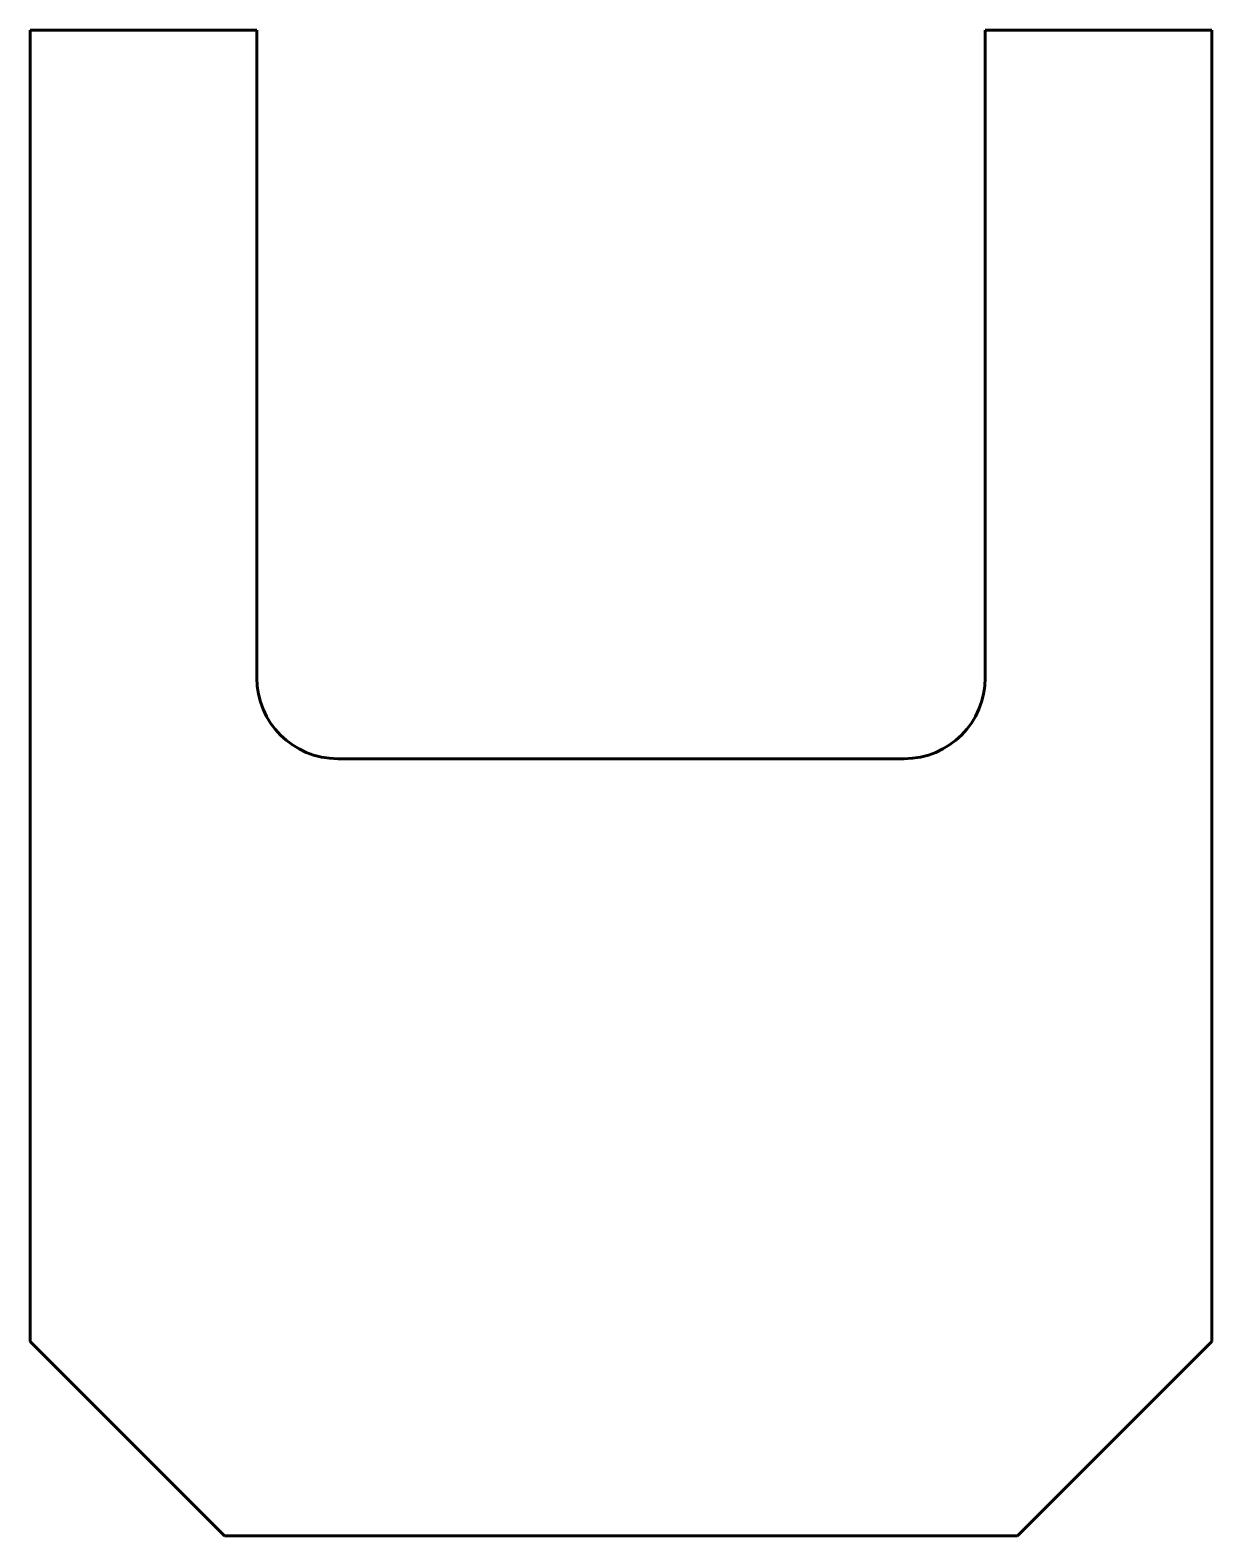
# Model space of a CAD drawing. Header units: millimetres. Extents: x -41.3 to 31.7, y -2.1 to 90.9.
import ezdxf

# ---------------------------------------------------------------- set-up
doc = ezdxf.new("R2010")
doc.units = ezdxf.units.MM
doc.linetypes.add('K5LT_BASIC', pattern=[0])

msp = doc.modelspace()

# ---------------------------------------------------------------- linework, layer by layer
at = {"color": 150, "linetype": 'K5LT_BASIC', "lineweight": 60, "true_color": 0x0080ff}
for p, q in [((-41.275, 90.883), (-41.275, 9.883)), ((-41.275, 90.883), (-27.275, 90.883)), ((-27.275, 90.883), (-27.275, 50.883)), ((17.725, 50.883), (17.725, 90.883)), ((17.725, 90.883), (31.725, 90.883)), ((31.725, 9.883), (31.725, 90.883)), ((-22.275, 45.883), (12.725, 45.883)), ((-41.275, 9.883), (-29.275, -2.117)), ((31.725, 9.883), (19.725, -2.117)), ((-29.275, -2.117), (19.725, -2.117))]:
    msp.add_line(p, q, dxfattribs=at)
for centre, start, end in [((-22.275, 50.883), 180, 270), ((12.725, 50.883), 270, 0)]:
    msp.add_arc(centre, 5, start, end, dxfattribs=at)

doc.saveas('drawing.dxf')
